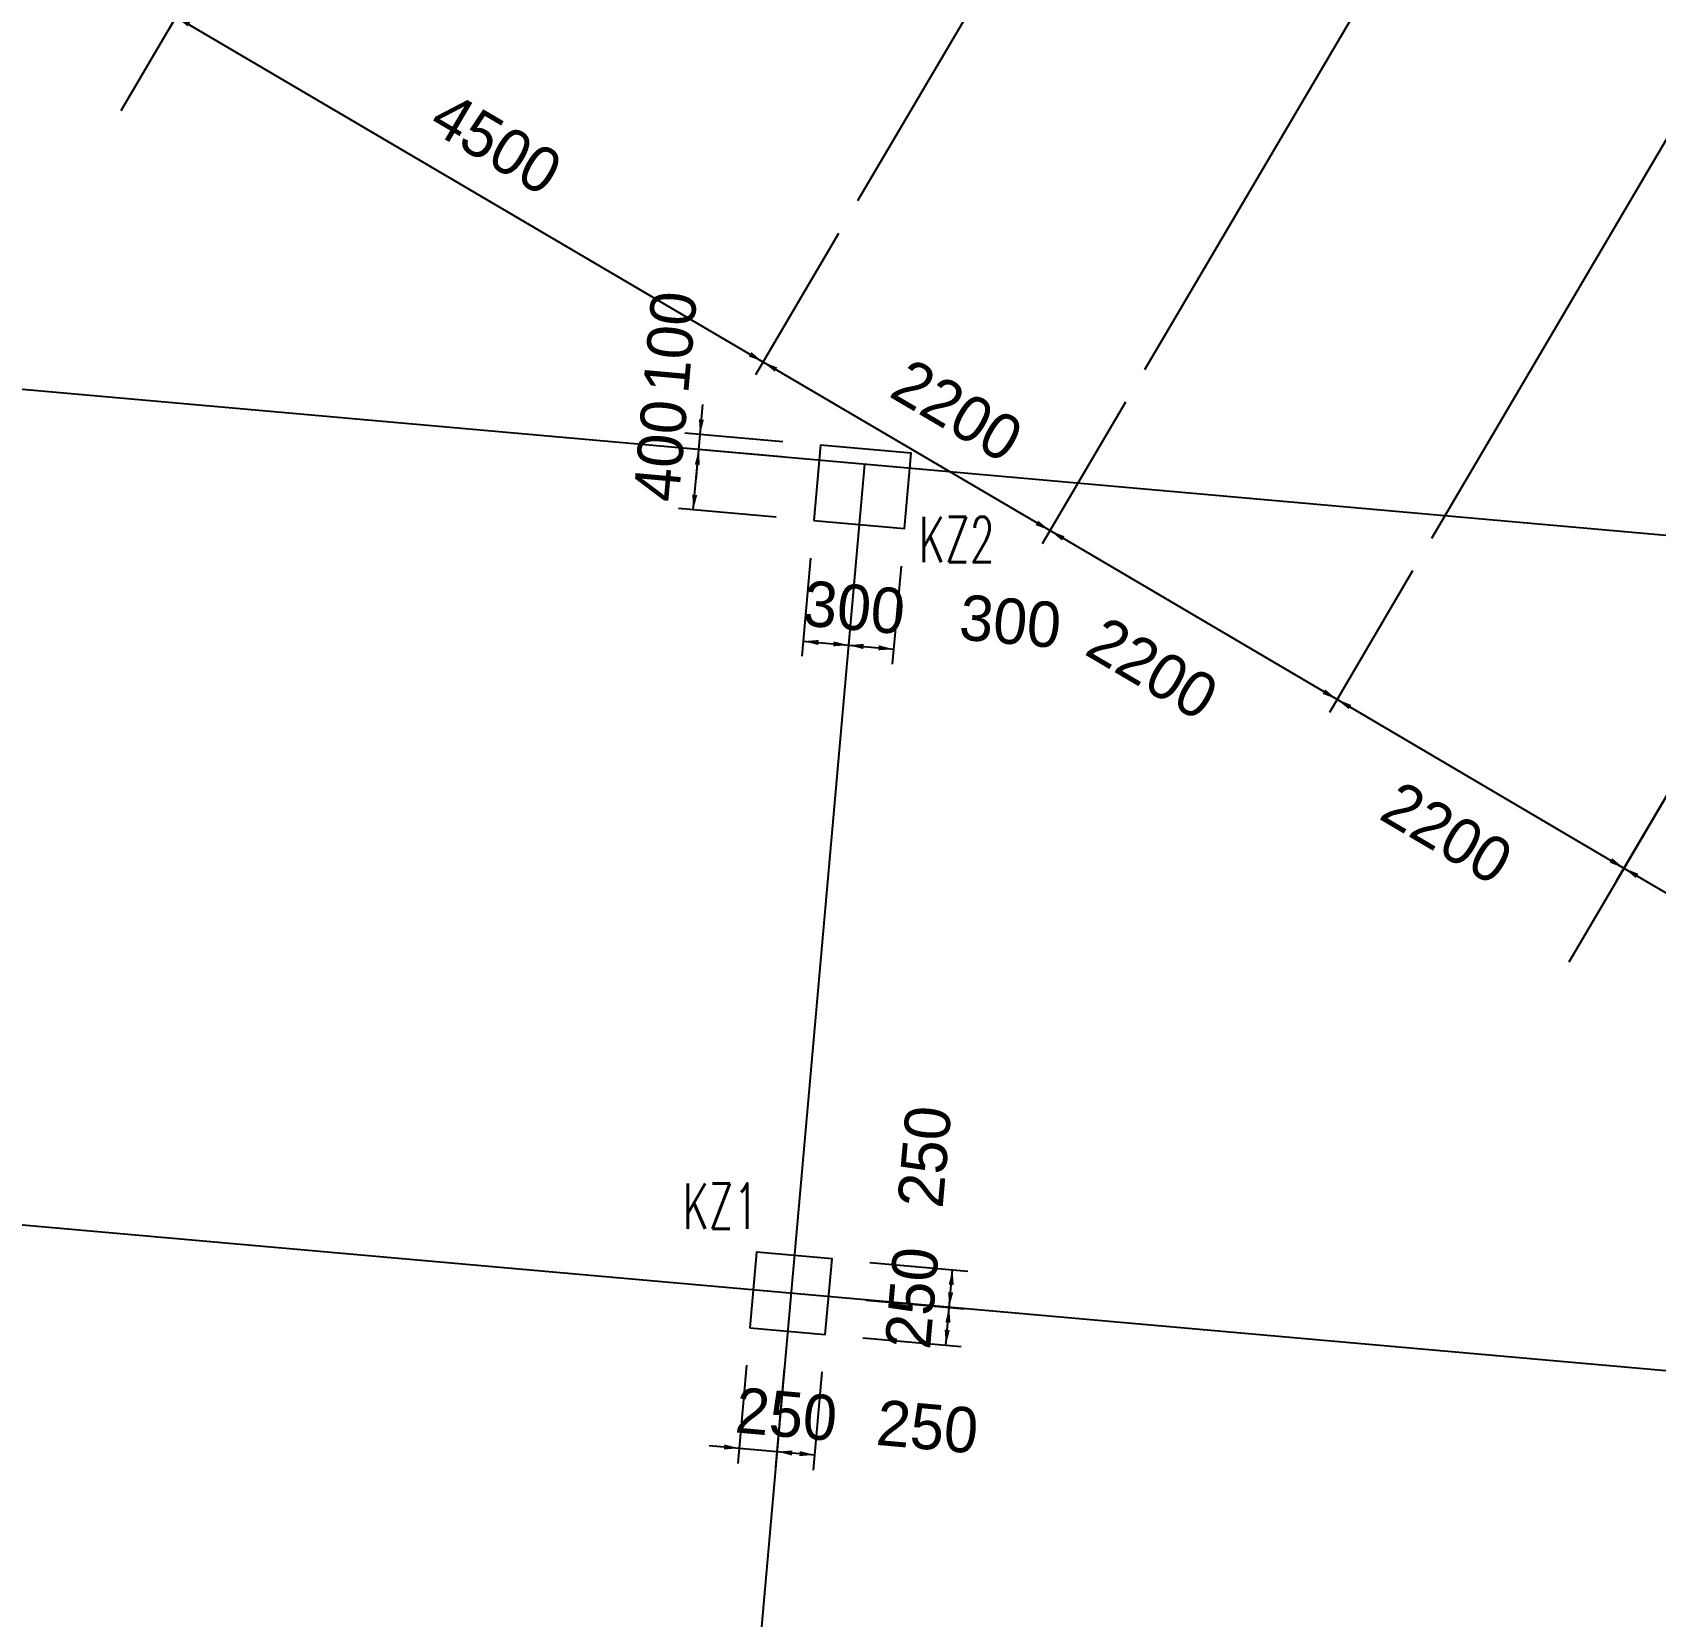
# Model space of a CAD drawing. Extents: x 387171 to 699106, y 11966 to 245688.
# Drawn here: x 607071 to 617796, y 97433 to 107901 of the extents above; entities that cross this region are included whole.
import ezdxf

# ---------------------------------------------------------------- set-up
doc = ezdxf.new("R2010")
doc.units = 0
doc.header["$LTSCALE"] = 100
doc.header["$MEASUREMENT"] = 0
for name, color, linetype in [('COLU', 7, 'Continuous'), ('DIM', 3, 'Continuous'), ('DOTE', 253, 'Continuous'), ('L-AXIS', 3, 'Continuous'), ('NUM', 7, 'Continuous')]:
    doc.layers.add(name, color=color, linetype=linetype)
doc.styles.add('hztxt', font='hztxt')
doc.styles.get("Standard").update_dxf_attribs({"font": 'standard'})
doc.dimstyles.get("Standard").update_dxf_attribs({"dimtxt": 300, "dimasz": 100, "dimexe": 100, "dimexo": 250, "dimgap": 100, "dimtad": 0, "dimtoh": 1, "dimdec": 0, "dimdsep": 46, "dimcen": 0.09, "dimclrt": 7, "dimadec": 0, "dimazin": 0, "dimtfac": 1, "dimtdec": 4, "dimtofl": 0, "dimtmove": 0, "dimatfit": 3, "dimfxl": 1, "dimtolj": 1, "dimtzin": 0, "dimarcsym": 0})

# ---------------------------------------------------------------- blocks, each defined once
blk = doc.blocks.new('*D2875')
at = {"layer": 'L-AXIS', "color": 0, "linetype": 'ByBlock', "lineweight": -2}
for p, q in [((616190, 104342), (615641, 103407)), ((615691, 103494), (617588, 102378)), ((618086, 103227), (617537, 102292))]:
    blk.add_line(p, q, dxfattribs=at)
for points in [[(615691, 103494), (615786, 103457), (615769, 103429)], [(617588, 102378), (617493, 102415), (617510, 102444)]]:
    blk.add_solid(points, dxfattribs=at)
at = {"layer": 'L-AXIS', "color": 7, "linetype": 'Continuous', "lineweight": -2, "insert": (616418, 102611), "char_height": 300, "width": 780, "attachment_point": 5, "rotation": 329.5454, "style": 'hztxt'}
blk.add_mtext('2200', dxfattribs=at)
blk = doc.blocks.new('*D3110')
at = {"layer": 'L-AXIS', "color": 0, "linetype": 'ByBlock', "lineweight": -2}
for p, q in [((614294, 105457), (613744, 104522)), ((613795, 104609), (615691, 103494)), ((616190, 104342), (615641, 103407))]:
    blk.add_line(p, q, dxfattribs=at)
for points in [[(613795, 104609), (613890, 104572), (613873, 104544)], [(615691, 103494), (615597, 103530), (615614, 103559)]]:
    blk.add_solid(points, dxfattribs=at)
at = {"layer": 'L-AXIS', "color": 7, "linetype": 'Continuous', "lineweight": -2, "insert": (614472, 103698), "char_height": 300, "width": 780, "attachment_point": 5, "rotation": 329.5454, "style": 'hztxt'}
blk.add_mtext('2200', dxfattribs=at)
blk = doc.blocks.new('*D1598')
at = {"layer": 'L-AXIS', "color": 0, "linetype": 'ByBlock', "lineweight": -2}
for p, q in [((618086, 103227), (617537, 102292)), ((617588, 102378), (621467, 100098)), ((621966, 100946), (621416, 100011))]:
    blk.add_line(p, q, dxfattribs=at)
for points in [[(617588, 102378), (617682, 102342), (617666, 102313)], [(621467, 100098), (621372, 100134), (621389, 100163)]]:
    blk.add_solid(points, dxfattribs=at)
at = {"layer": 'L-AXIS', "color": 7, "linetype": 'Continuous', "lineweight": -2, "insert": (619739, 101623), "char_height": 300, "width": 790, "attachment_point": 5, "rotation": 329.5454, "style": 'hztxt'}
blk.add_mtext('4500', dxfattribs=at)
blk = doc.blocks.new('*D586')
at = {"layer": 'L-AXIS', "color": 0, "linetype": 'ByBlock', "lineweight": -2}
for p, q in [((608518, 108853), (607969, 107918)), ((608019, 108005), (611898, 105724)), ((612397, 106572), (611848, 105638))]:
    blk.add_line(p, q, dxfattribs=at)
for points in [[(608019, 108005), (608114, 107968), (608097, 107940)], [(611898, 105724), (611804, 105760), (611821, 105789)]]:
    blk.add_solid(points, dxfattribs=at)
at = {"layer": 'L-AXIS', "color": 7, "linetype": 'Continuous', "lineweight": -2, "insert": (610136, 107166), "char_height": 300, "width": 790, "attachment_point": 5, "rotation": 329.5454, "style": 'hztxt'}
blk.add_mtext('4500', dxfattribs=at)
blk = doc.blocks.new('*D1057')
at = {"layer": 'L-AXIS', "color": 0, "linetype": 'ByBlock', "lineweight": -2}
for p, q in [((612397, 106572), (611848, 105638)), ((611898, 105724), (613795, 104609)), ((614294, 105457), (613744, 104522))]:
    blk.add_line(p, q, dxfattribs=at)
for points in [[(611898, 105724), (611993, 105687), (611976, 105659)], [(613795, 104609), (613700, 104645), (613717, 104674)]]:
    blk.add_solid(points, dxfattribs=at)
at = {"layer": 'L-AXIS', "color": 7, "linetype": 'Continuous', "lineweight": -2, "insert": (613181, 105402), "char_height": 300, "width": 780, "attachment_point": 5, "rotation": 329.5454, "style": 'hztxt'}
blk.add_mtext('2200', dxfattribs=at)
blk = doc.blocks.new('*D2192')
at = {"layer": 'DIM', "color": 0, "linetype": 'ByBlock', "lineweight": -2}
for p, q in [((612213, 104426), (612156, 103779)), ((612512, 104400), (612454, 103752)), ((612164, 103878), (612463, 103852))]:
    blk.add_line(p, q, dxfattribs=at)
for points in [[(612164, 103878), (612266, 103886), (612263, 103853)], [(612463, 103852), (612362, 103844), (612365, 103877)]]:
    blk.add_solid(points, dxfattribs=at)
at = {"layer": 'DIM', "color": 7, "linetype": 'Continuous', "lineweight": -2, "insert": (612501, 104100), "char_height": 300, "width": 566.67, "attachment_point": 5, "rotation": 354.9316, "style": 'hztxt'}
blk.add_mtext('300', dxfattribs=at)
blk = doc.blocks.new('*D420')
at = {"layer": 'DIM', "color": 0, "linetype": 'ByBlock', "lineweight": -2}
for p, q in [((612512, 104400), (612454, 103752)), ((612811, 104373), (612753, 103726)), ((612463, 103852), (612762, 103825))]:
    blk.add_line(p, q, dxfattribs=at)
for points in [[(612463, 103852), (612564, 103860), (612561, 103826)], [(612762, 103825), (612661, 103818), (612664, 103851)]]:
    blk.add_solid(points, dxfattribs=at)
at = {"layer": 'DIM', "color": 7, "linetype": 'Continuous', "lineweight": -2, "insert": (613533, 104008), "char_height": 300, "width": 566.67, "attachment_point": 5, "rotation": 354.9316, "style": 'hztxt'}
blk.add_mtext('300', dxfattribs=at)
blk = doc.blocks.new('*D672')
at = {"layer": 'DIM', "color": 0, "linetype": 'ByBlock', "lineweight": -2}
for p, q in [((612021, 105096), (611374, 105153)), ((611438, 104746), (611474, 105144)), ((611986, 104697), (611339, 104755))]:
    blk.add_line(p, q, dxfattribs=at)
for points in [[(611474, 105144), (611481, 105043), (611448, 105046)], [(611438, 104746), (611431, 104847), (611464, 104844)]]:
    blk.add_solid(points, dxfattribs=at)
at = {"layer": 'DIM', "color": 7, "linetype": 'Continuous', "lineweight": -2, "insert": (611222, 105137), "char_height": 300, "width": 576.67, "attachment_point": 5, "rotation": 84.9316, "style": 'hztxt'}
blk.add_mtext('400', dxfattribs=at)
blk = doc.blocks.new('*D890')
at = {"layer": 'DIM', "color": 0, "linetype": 'ByBlock', "lineweight": -2}
for p, q in [((611456, 104945), (611500, 105443)), ((612030, 105195), (611383, 105253)), ((612021, 105096), (611374, 105153))]:
    blk.add_line(p, q, dxfattribs=at)
for points in [[(611482, 105244), (611475, 105345), (611508, 105342)], [(611474, 105144), (611481, 105043), (611448, 105046)]]:
    blk.add_solid(points, dxfattribs=at)
at = {"layer": 'DIM', "color": 7, "linetype": 'Continuous', "lineweight": -2, "insert": (611286, 105854), "char_height": 300, "width": 476.67, "attachment_point": 5, "rotation": 84.9316, "style": 'hztxt'}
blk.add_mtext('100', dxfattribs=at)
blk = doc.blocks.new('*D574')
at = {"layer": 'DIM', "color": 0, "linetype": 'ByBlock', "lineweight": -2}
for p, q in [((611790, 99093), (611733, 98445)), ((612039, 99071), (611982, 98423)), ((611542, 98563), (612190, 98505))]:
    blk.add_line(p, q, dxfattribs=at)
for points in [[(611742, 98545), (611641, 98537), (611643, 98570)], [(611991, 98523), (612092, 98530), (612089, 98497)]]:
    blk.add_solid(points, dxfattribs=at)
at = {"layer": 'DIM', "color": 7, "linetype": 'Continuous', "lineweight": -2, "insert": (612053, 98768), "char_height": 300, "width": 566.67, "attachment_point": 5, "rotation": 354.9316, "style": 'hztxt'}
blk.add_mtext('250', dxfattribs=at)
blk = doc.blocks.new('*D3053')
at = {"layer": 'DIM', "color": 0, "linetype": 'ByBlock', "lineweight": -2}
for p, q in [((612039, 99071), (611982, 98423)), ((612288, 99049), (612231, 98401)), ((611991, 98523), (612240, 98501))]:
    blk.add_line(p, q, dxfattribs=at)
for points in [[(611991, 98523), (612092, 98530), (612089, 98497)], [(612240, 98501), (612139, 98493), (612142, 98526)]]:
    blk.add_solid(points, dxfattribs=at)
at = {"layer": 'DIM', "color": 7, "linetype": 'Continuous', "lineweight": -2, "insert": (612985, 98686), "char_height": 300, "width": 566.67, "attachment_point": 5, "rotation": 354.9316, "style": 'hztxt'}
blk.add_mtext('250', dxfattribs=at)
blk = doc.blocks.new('*D3279')
at = {"layer": 'DIM', "color": 0, "linetype": 'ByBlock', "lineweight": -2}
for p, q in [((612581, 99524), (613229, 99467)), ((613107, 99227), (613129, 99476)), ((612559, 99275), (613207, 99218))]:
    blk.add_line(p, q, dxfattribs=at)
for points in [[(613129, 99476), (613137, 99375), (613104, 99378)], [(613107, 99227), (613099, 99328), (613133, 99325)]]:
    blk.add_solid(points, dxfattribs=at)
at = {"layer": 'DIM', "color": 7, "linetype": 'Continuous', "lineweight": -2, "insert": (612884, 99538), "char_height": 300, "width": 566.67, "attachment_point": 5, "rotation": 84.9316, "style": 'hztxt'}
blk.add_mtext('250', dxfattribs=at)
blk = doc.blocks.new('*D3751')
at = {"layer": 'DIM', "color": 0, "linetype": 'ByBlock', "lineweight": -2}
for p, q in [((612604, 99773), (613251, 99716)), ((613129, 99476), (613151, 99725)), ((612581, 99524), (613229, 99467))]:
    blk.add_line(p, q, dxfattribs=at)
for points in [[(613151, 99725), (613159, 99624), (613126, 99627)], [(613129, 99476), (613122, 99577), (613155, 99574)]]:
    blk.add_solid(points, dxfattribs=at)
at = {"layer": 'DIM', "color": 7, "linetype": 'Continuous', "lineweight": -2, "insert": (612967, 100471), "char_height": 300, "width": 566.67, "attachment_point": 5, "rotation": 84.9316, "style": 'hztxt'}
blk.add_mtext('250', dxfattribs=at)

msp = doc.modelspace()

# ---------------------------------------------------------------- linework, layer by layer
at = {"layer": 'COLU'}
for points in [[(612235.1, 104675.2), (612832.8, 104622.2), (612877, 105120.2), (612279.3, 105173.2)], [(611812.3, 99341.7), (612310.3, 99297.5), (612354.5, 99795.6), (611856.5, 99839.7)]]:
    msp.add_lwpolyline(points, close=True, dxfattribs=at)
at = {"layer": 'DOTE'}
for p, q in [((621612, 117903.5), (614420.3, 105672.2)), ((618499.1, 116949.7), (612523.8, 106787.3)), ((623508.4, 116788.4), (616316.7, 104557.1)), ((666955.8, 100223.5), (587358.1, 107283.1)), ((612569.3, 105047.1), (607133.4, 43756.3)), ((666469.9, 94745), (595896.9, 101004.2))]:
    msp.add_line(p, q, dxfattribs=at)
at = {"layer": 'L-AXIS'}
for p, q in [((608644.7, 109068.2), (607654, 107383.3)), ((618213.2, 103442), (617222.6, 101757.2))]:
    msp.add_line(p, q, dxfattribs=at)

# ---------------------------------------------------------------- texts
at = {"layer": 'NUM', "color": 200, "width": 0.7}
for s, p in [('KZ2', (612928.8, 104399.3)), ('KZ1', (611367.9, 99995.2))]:
    msp.add_text(s, height=300, dxfattribs=at).set_placement(p)

# ---------------------------------------------------------------- dimensions: what is measured, and where the dimension line sits
at = {"layer": 'DIM', "color": 200}
for p1, p2, distance, picture, middle in [((612270.5, 105073.6), (612279.3, 105173.2), 800, '*D890', (611251.2, 105467.1)), ((612235.1, 104675.2), (612270.5, 105073.6), 800, '*D672', (611170, 104550.7)), ((612235.1, 104675.2), (612534, 104648.7), -800, '*D2192', (611969.3, 104146.6)), ((612534, 104648.7), (612832.8, 104622.2), -800, '*D420', (613001.4, 104055.1)), ((612332.4, 99546.6), (612354.5, 99795.6), -800, '*D3751', (612921.6, 99964.2)), ((612310.3, 99297.5), (612332.4, 99546.6), -800, '*D3279', (612838.9, 99031.7)), ((611812.3, 99341.7), (612061.3, 99319.6), -800, '*D574', (611546.5, 98813.1)), ((612061.3, 99319.6), (612310.3, 99297.5), -800, '*D3053', (612479, 98730.4))]:
    dim = msp.add_aligned_dim(p1=p1, p2=p2, distance=distance, dimstyle='Standard', dxfattribs=at)
    dim.commit()
    dim.dimension.update_dxf_attribs({"geometry": picture, "text_midpoint": middle})
at = {"layer": 'L-AXIS'}
for base, p1, p2, picture, middle in [((611898.4, 105723.7), (608644.7, 109068.2), (612523.8, 106787.3), '*D586', (610136.3, 107165.9)), ((613794.9, 104608.7), (612523.8, 106787.3), (614420.3, 105672.2), '*D1057', (613181.3, 105401.6)), ((615691.4, 103493.6), (614420.3, 105672.2), (616316.7, 104557.1), '*D3110', (614472, 103697.7)), ((617587.8, 102378.5), (616316.7, 104557.1), (618213.2, 103442), '*D2875', (616418.1, 102611.3)), ((621467, 100097.6), (618213.2, 103442), (622092.3, 101161.2), '*D1598', (619739, 101623.4))]:
    dim = msp.add_linear_dim(base=base, p1=p1, p2=p2, angle=329.54537, dimstyle='Standard', dxfattribs=at)
    dim.commit()
    dim.dimension.update_dxf_attribs({"geometry": picture, "text_midpoint": middle})

doc.saveas('drawing.dxf')
